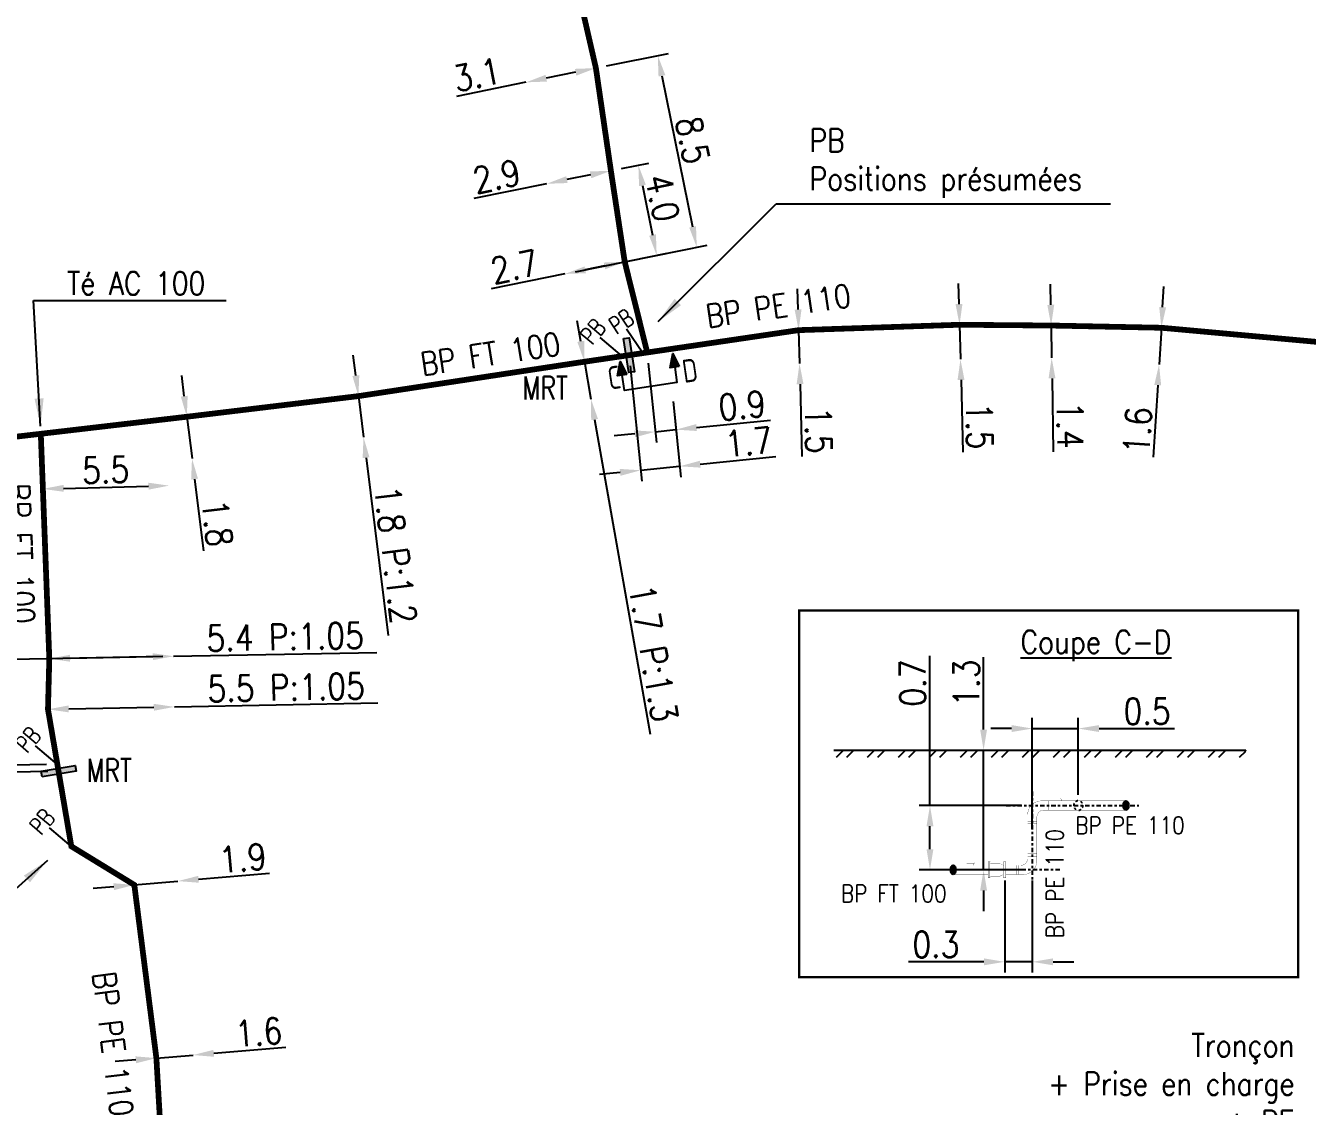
# Model space of a CAD drawing. Header units: millimetres. Extents: x 185000 to 186000, y 127990 to 129010.
# Drawn here: x 185191.4 to 185247.1, y 128113.5 to 128160.5 of the extents above; entities that cross this region are included whole.
import ezdxf
from ezdxf.enums import TextEntityAlignment as Align

# ---------------------------------------------------------------- set-up
doc = ezdxf.new("R2010")
doc.units = ezdxf.units.MM
doc.header["$PDMODE"] = 34
for name, pattern in [('CENTER2', [28.575, 19.05, -3.175, 3.175, -3.175]), ('L_25_FT', [2000, 1000, 1000]), ('L_25_PE', [2000, 1000, 1000])]:
    doc.linetypes.add(name, pattern=pattern)
doc.layers.get('0').update_dxf_attribs({"linetype": 'CONTINUOUS'})
doc.layers.get('DEFPOINTS').update_dxf_attribs({"linetype": 'CONTINUOUS'})
for name, color, linetype in [('L_150', 1, 'CONTINUOUS'), ('L_340', 7, 'CONTINUOUS'), ('L_900', 7, 'CONTINUOUS')]:
    doc.layers.add(name, color=color, linetype=linetype)
doc.styles.add('G_ROMANS', font='ROMANS.SHX', dxfattribs={"width": 0.75})
doc.styles.add('indication', font='isocp.shx', dxfattribs={"width": 0.85})
doc.styles.get("Standard").update_dxf_attribs({"font": 'romans.shx', "width": 0.85})
doc.dimstyles.get("Standard").update_dxf_attribs({"dimtxt": 1.5, "dimasz": 1.2, "dimexe": 0.625, "dimexo": 0.625, "dimgap": 0.25, "dimtad": 1, "dimdec": 1, "dimzin": 0, "dimdsep": 46, "dimtxsty": 'Standard', "dimcen": -0.5, "dimadec": 0, "dimazin": 0, "dimtfac": 1, "dimtdec": 1, "dimtmove": 0, "dimatfit": 3, "dimfxl": 0, "dimtolj": 1, "dimtzin": 0, "dimarcsym": 0})

# ---------------------------------------------------------------- blocks, each defined once
blk = doc.blocks.new('*D1231')
at = {"layer": 'DEFPOINTS', "color": 0, "linetype": 'Continuous', "transparency": 16777216}
for p in [(185198.357, 128143.5), (185198.583, 128141.684), (185198.583, 128141.684)]:
    blk.add_point(p, dxfattribs=at)
at = {"layer": 'L_150', "color": 0, "linetype": 'Continuous', "lineweight": -2, "transparency": 16777216}
for p, q in [((185198.246, 128144.393), (185198.135, 128145.286)), ((185198.357, 128143.5), (185198.583, 128141.684)), ((185198.694, 128140.791), (185199.082, 128137.673))]:
    blk.add_line(p, q, dxfattribs=at)
at = {"layer": 'L_150', "color": 0, "linetype": 'Continuous', "transparency": 16777216}
for points in [[(185198.395, 128144.412), (185198.097, 128144.375), (185198.357, 128143.5)], [(185198.843, 128140.809), (185198.545, 128140.772), (185198.583, 128141.684)]]:
    blk.add_solid(points, dxfattribs=at)
at = {"layer": 'L_150', "color": 0, "linetype": 'Continuous', "transparency": 16777216, "insert": (185199.688, 128138.878), "char_height": 1.125, "attachment_point": 5, "rotation": 277.09}
blk.add_mtext('\\A1;1.8', dxfattribs=at)
blk = doc.blocks.new('*D1232')
at = {"layer": 'DEFPOINTS', "color": 0, "linetype": 'Continuous', "transparency": 16777216}
for p in [(185205.814, 128144.397), (185206.036, 128142.611), (185206.036, 128142.611)]:
    blk.add_point(p, dxfattribs=at)
at = {"layer": 'L_150', "color": 0, "linetype": 'Continuous', "lineweight": -2, "transparency": 16777216}
for p, q in [((185205.703, 128145.29), (185205.592, 128146.183)), ((185205.814, 128144.397), (185206.036, 128142.611)), ((185206.147, 128141.718), (185207.108, 128133.991))]:
    blk.add_line(p, q, dxfattribs=at)
at = {"layer": 'L_150', "color": 0, "linetype": 'Continuous', "transparency": 16777216}
for points in [[(185205.852, 128145.309), (185205.554, 128145.272), (185205.814, 128144.397)], [(185206.296, 128141.736), (185205.998, 128141.699), (185206.036, 128142.611)]]:
    blk.add_solid(points, dxfattribs=at)
at = {"layer": 'L_150', "color": 0, "linetype": 'Continuous', "transparency": 16777216, "insert": (185207.427, 128137.5), "char_height": 1.125, "attachment_point": 5, "rotation": 277.0881}
blk.add_mtext('\\A1;1.8 P:1.2', dxfattribs=at)
blk = doc.blocks.new('*D1233')
at = {"layer": 'DEFPOINTS', "color": 0, "linetype": 'Continuous', "transparency": 16777216}
for p in [(185215.634, 128145.891), (185215.921, 128144.266), (185215.921, 128144.266)]:
    blk.add_point(p, dxfattribs=at)
at = {"layer": 'L_150', "color": 0, "linetype": 'Continuous', "lineweight": -2, "transparency": 16777216}
for p, q in [((185215.478, 128146.777), (185215.321, 128147.663)), ((185215.634, 128145.891), (185215.921, 128144.266)), ((185216.077, 128143.38), (185218.492, 128129.7))]:
    blk.add_line(p, q, dxfattribs=at)
at = {"layer": 'L_150', "color": 0, "linetype": 'Continuous', "transparency": 16777216}
for points in [[(185215.626, 128146.803), (185215.33, 128146.751), (185215.634, 128145.891)], [(185216.225, 128143.406), (185215.93, 128143.354), (185215.921, 128144.266)]]:
    blk.add_solid(points, dxfattribs=at)
at = {"layer": 'L_150', "color": 0, "linetype": 'Continuous', "transparency": 16777216, "insert": (185218.632, 128133.221), "char_height": 1.125, "attachment_point": 5, "rotation": 280.0086}
blk.add_mtext('\\A1;1.7 P:1.3', dxfattribs=at)
blk = doc.blocks.new('*D1234')
at = {"layer": 'DEFPOINTS', "color": 0, "linetype": 'Continuous', "transparency": 16777216}
for p in [(185217.387, 128150.235), (185214.79, 128149.707), (185214.79, 128149.707)]:
    blk.add_point(p, dxfattribs=at)
at = {"layer": 'L_150', "color": 0, "linetype": 'Continuous', "lineweight": -2, "transparency": 16777216}
for p, q in [((185216.505, 128150.056), (185215.672, 128149.886)), ((185214.79, 128149.707), (185211.577, 128149.054))]:
    blk.add_line(p, q, dxfattribs=at)
at = {"layer": 'L_150', "color": 0, "linetype": 'Continuous', "transparency": 16777216}
for points in [[(185216.475, 128150.203), (185216.535, 128149.909), (185217.387, 128150.235)], [(185215.642, 128150.033), (185215.702, 128149.739), (185214.79, 128149.707)]]:
    blk.add_solid(points, dxfattribs=at)
at = {"layer": 'L_150', "color": 0, "linetype": 'Continuous', "transparency": 16777216, "insert": (185212.593, 128150.026), "char_height": 1.125, "attachment_point": 5, "rotation": 11.4884}
blk.add_mtext('\\A1;2.7', dxfattribs=at)
blk = doc.blocks.new('*D1235')
at = {"layer": 'DEFPOINTS', "color": 0, "linetype": 'Continuous', "transparency": 16777216}
for p in [(185216.786, 128154.194), (185218.776, 128150.517), (185214.79, 128149.707)]:
    blk.add_point(p, dxfattribs=at)
at = {"layer": 'L_150', "color": 0, "linetype": 'Continuous', "lineweight": -2, "transparency": 16777216}
for p, q in [((185217.246, 128154.288), (185218.438, 128154.53)), ((185218.158, 128153.555), (185218.596, 128151.399)), ((185215.249, 128149.8), (185219.235, 128150.61))]:
    blk.add_line(p, q, dxfattribs=at)
at = {"layer": 'L_150', "color": 0, "linetype": 'Continuous', "transparency": 16777216}
for points in [[(185218.305, 128153.585), (185218.011, 128153.525), (185217.979, 128154.437)], [(185218.743, 128151.429), (185218.449, 128151.369), (185218.776, 128150.517)]]:
    blk.add_solid(points, dxfattribs=at)
at = {"layer": 'L_150', "color": 0, "linetype": 'Continuous', "transparency": 16777216, "insert": (185219.033, 128153.014), "char_height": 1.125, "attachment_point": 5, "rotation": 281.4884}
blk.add_mtext('\\A1;4.0', dxfattribs=at)
blk = doc.blocks.new('*D1236')
at = {"layer": 'DEFPOINTS', "color": 0, "linetype": 'Continuous', "transparency": 16777216}
for p in [(185216.786, 128154.194), (185213.993, 128153.627), (185213.993, 128153.627)]:
    blk.add_point(p, dxfattribs=at)
at = {"layer": 'L_150', "color": 0, "linetype": 'Continuous', "lineweight": -2, "transparency": 16777216}
for p, q in [((185215.904, 128154.015), (185214.875, 128153.806)), ((185213.993, 128153.627), (185210.825, 128152.983))]:
    blk.add_line(p, q, dxfattribs=at)
at = {"layer": 'L_150', "color": 0, "linetype": 'Continuous', "transparency": 16777216}
for points in [[(185214.845, 128153.953), (185214.905, 128153.659), (185213.993, 128153.627)], [(185215.874, 128154.162), (185215.934, 128153.868), (185216.786, 128154.194)]]:
    blk.add_solid(points, dxfattribs=at)
at = {"layer": 'L_150', "color": 0, "linetype": 'Continuous', "transparency": 16777216, "insert": (185211.819, 128153.95), "char_height": 1.125, "attachment_point": 5, "rotation": 11.4884}
blk.add_mtext('\\A1;2.9', dxfattribs=at)
blk = doc.blocks.new('*D1237')
at = {"layer": 'DEFPOINTS', "color": 0, "linetype": 'Continuous', "transparency": 16777216}
for p in [(185216.135, 128158.654), (185220.517, 128150.871), (185214.79, 128149.707)]:
    blk.add_point(p, dxfattribs=at)
at = {"layer": 'L_150', "color": 0, "linetype": 'Continuous', "lineweight": -2, "transparency": 16777216}
for p, q in [((185216.594, 128158.747), (185219.284, 128159.294)), ((185219.004, 128158.319), (185220.338, 128151.753)), ((185215.249, 128149.8), (185220.977, 128150.964))]:
    blk.add_line(p, q, dxfattribs=at)
at = {"layer": 'L_150', "color": 0, "linetype": 'Continuous', "transparency": 16777216}
for points in [[(185219.151, 128158.349), (185218.857, 128158.289), (185218.824, 128159.201)], [(185220.485, 128151.783), (185220.191, 128151.723), (185220.517, 128150.871)]]:
    blk.add_solid(points, dxfattribs=at)
at = {"layer": 'L_150', "color": 0, "linetype": 'Continuous', "transparency": 16777216, "insert": (185220.339, 128155.516), "char_height": 1.125, "attachment_point": 5, "rotation": 281.4884}
blk.add_mtext('\\A1;8.5', dxfattribs=at)
blk = doc.blocks.new('*D1238')
at = {"layer": 'DEFPOINTS', "color": 0, "linetype": 'Continuous', "transparency": 16777216}
for p in [(185216.135, 128158.654), (185213.097, 128158.037), (185213.097, 128158.037)]:
    blk.add_point(p, dxfattribs=at)
at = {"layer": 'L_150', "color": 0, "linetype": 'Continuous', "lineweight": -2, "transparency": 16777216}
for p, q in [((185215.253, 128158.475), (185213.979, 128158.216)), ((185213.097, 128158.037), (185210.08, 128157.424))]:
    blk.add_line(p, q, dxfattribs=at)
at = {"layer": 'L_150', "color": 0, "linetype": 'Continuous', "transparency": 16777216}
for points in [[(185215.223, 128158.622), (185215.283, 128158.328), (185216.135, 128158.654)], [(185213.949, 128158.363), (185214.009, 128158.069), (185213.097, 128158.037)]]:
    blk.add_solid(points, dxfattribs=at)
at = {"layer": 'L_150', "color": 0, "linetype": 'Continuous', "transparency": 16777216, "insert": (185210.963, 128158.368), "char_height": 1.125, "attachment_point": 5, "rotation": 11.4884}
blk.add_mtext('\\A1;3.1', dxfattribs=at)
blk = doc.blocks.new('*D1250')
at = {"layer": 'DEFPOINTS', "color": 0, "linetype": 'Continuous', "transparency": 16777216}
for p in [(185224.945, 128147.264), (185224.983, 128145.815), (185224.983, 128145.815)]:
    blk.add_point(p, dxfattribs=at)
at = {"layer": 'L_150', "color": 0, "linetype": 'Continuous', "lineweight": -2, "transparency": 16777216}
for p, q in [((185224.921, 128148.164), (185224.897, 128149.064)), ((185224.945, 128147.264), (185224.983, 128145.815)), ((185225.007, 128144.915), (185225.09, 128141.774))]:
    blk.add_line(p, q, dxfattribs=at)
at = {"layer": 'L_150', "color": 0, "linetype": 'Continuous', "transparency": 16777216}
for points in [[(185225.071, 128148.168), (185224.771, 128148.16), (185224.945, 128147.264)], [(185225.157, 128144.919), (185224.857, 128144.911), (185224.983, 128145.815)]]:
    blk.add_solid(points, dxfattribs=at)
at = {"layer": 'L_150', "color": 0, "linetype": 'Continuous', "transparency": 16777216, "insert": (185225.81, 128142.915), "char_height": 1.125, "attachment_point": 5, "rotation": 271.5127}
blk.add_mtext('\\A1;1.5', dxfattribs=at)
blk = doc.blocks.new('*D1252')
at = {"layer": 'DEFPOINTS', "color": 0, "linetype": 'Continuous', "transparency": 16777216}
for p in [(185240.707, 128147.368), (185240.606, 128145.771), (185240.606, 128145.771)]:
    blk.add_point(p, dxfattribs=at)
at = {"layer": 'L_150', "color": 0, "linetype": 'Continuous', "lineweight": -2, "transparency": 16777216}
for p, q in [((185240.763, 128148.266), (185240.82, 128149.164)), ((185240.707, 128147.368), (185240.606, 128145.771)), ((185240.549, 128144.873), (185240.352, 128141.737))]:
    blk.add_line(p, q, dxfattribs=at)
at = {"layer": 'L_150', "color": 0, "linetype": 'Continuous', "transparency": 16777216}
for points in [[(185240.614, 128148.275), (185240.913, 128148.257), (185240.707, 128147.368)], [(185240.4, 128144.882), (185240.699, 128144.863), (185240.606, 128145.771)]]:
    blk.add_solid(points, dxfattribs=at)
at = {"layer": 'L_150', "color": 0, "linetype": 'Continuous', "transparency": 16777216, "insert": (185239.674, 128142.903), "char_height": 1.125, "attachment_point": 5, "rotation": 86.3936}
blk.add_mtext('\\A1;1.6', dxfattribs=at)
blk = doc.blocks.new('*D1253')
at = {"layer": 'DEFPOINTS', "color": 0, "linetype": 'Continuous', "transparency": 16777216}
for p in [(185235.917, 128147.465), (185235.94, 128146.065), (185235.94, 128146.065)]:
    blk.add_point(p, dxfattribs=at)
at = {"layer": 'L_150', "color": 0, "linetype": 'Continuous', "lineweight": -2, "transparency": 16777216}
for p, q in [((185235.902, 128148.365), (185235.888, 128149.265)), ((185235.917, 128147.465), (185235.94, 128146.065)), ((185235.955, 128145.165), (185236.007, 128141.978))]:
    blk.add_line(p, q, dxfattribs=at)
at = {"layer": 'L_150', "color": 0, "linetype": 'Continuous', "transparency": 16777216}
for points in [[(185236.052, 128148.367), (185235.752, 128148.362), (185235.917, 128147.465)], [(185236.105, 128145.168), (185235.805, 128145.163), (185235.94, 128146.065)]]:
    blk.add_solid(points, dxfattribs=at)
at = {"layer": 'L_150', "color": 0, "linetype": 'Continuous', "transparency": 16777216, "insert": (185236.738, 128143.134), "char_height": 1.125, "attachment_point": 5, "rotation": 270.9397}
blk.add_mtext('\\A1;1.4', dxfattribs=at)
blk = doc.blocks.new('*D1254')
at = {"layer": 'DEFPOINTS', "color": 0, "linetype": 'Continuous', "transparency": 16777216}
for p in [(185231.937, 128147.499), (185231.977, 128146), (185231.977, 128146)]:
    blk.add_point(p, dxfattribs=at)
at = {"layer": 'L_150', "color": 0, "linetype": 'Continuous', "lineweight": -2, "transparency": 16777216}
for p, q in [((185231.914, 128148.399), (185231.89, 128149.299)), ((185231.937, 128147.499), (185231.977, 128146)), ((185232.001, 128145.1), (185232.084, 128141.959))]:
    blk.add_line(p, q, dxfattribs=at)
at = {"layer": 'L_150', "color": 0, "linetype": 'Continuous', "transparency": 16777216}
for points in [[(185232.064, 128148.403), (185231.764, 128148.395), (185231.937, 128147.499)], [(185232.151, 128145.104), (185231.851, 128145.096), (185231.977, 128146)]]:
    blk.add_solid(points, dxfattribs=at)
at = {"layer": 'L_150', "color": 0, "linetype": 'Continuous', "transparency": 16777216, "insert": (185232.804, 128143.1), "char_height": 1.125, "attachment_point": 5, "rotation": 271.5127}
blk.add_mtext('\\A1;1.5', dxfattribs=at)
blk = doc.blocks.new('*D1255')
at = {"layer": 'DEFPOINTS', "color": 0, "linetype": 'Continuous', "transparency": 16777216}
for p in [(185218.365, 128146.294), (185219.44, 128144.624), (185219.611, 128142.939)]:
    blk.add_point(p, dxfattribs=at)
at = {"layer": 'L_150', "color": 0, "linetype": 'Continuous', "lineweight": -2, "transparency": 16777216}
for p, q in [((185218.413, 128145.827), (185218.763, 128142.382)), ((185219.487, 128144.158), (185219.659, 128142.473)), ((185220.507, 128143.03), (185223.723, 128143.357)), ((185218.716, 128142.848), (185219.611, 128142.939)), ((185217.821, 128142.757), (185216.925, 128142.666))]:
    blk.add_line(p, q, dxfattribs=at)
at = {"layer": 'L_150', "color": 0, "linetype": 'Continuous', "transparency": 16777216}
for points in [[(185217.805, 128142.906), (185217.836, 128142.608), (185218.716, 128142.848)], [(185220.492, 128143.18), (185220.522, 128142.881), (185219.611, 128142.939)]]:
    blk.add_solid(points, dxfattribs=at)
at = {"layer": 'L_150', "color": 0, "linetype": 'Continuous', "transparency": 16777216, "insert": (185222.487, 128143.986), "char_height": 1.125, "attachment_point": 5, "rotation": 5.8089}
blk.add_mtext('\\A1;0.9', dxfattribs=at)
blk = doc.blocks.new('L_340_13')
at = {"color": 0, "linetype": 'Continuous', "flags": 128}
blk.add_lwpolyline([(0, 0), (0, 1.25)], dxfattribs=at)
at = {"color": 0, "linetype": 'Continuous', "style": 'G_ROMANS', "width": 0.75}
blk.add_text('PB', height=0.75, dxfattribs=at).set_placement((0, 1.663), align=Align.MIDDLE)
at = {"color": 0, "linetype": 'Continuous', "width": 0.75, "flags": 3}
for tag, p in [('DEF_LEG', (0, -10)), ('DEF_COUP', (0, -12.5)), ('DEF_TYPE', (0, -15))]:
    blk.add_attdef(tag, text='', height=1.2, dxfattribs=at).set_placement(p, align=Align.MIDDLE)
blk = doc.blocks.new('*D1256')
at = {"layer": 'DEFPOINTS', "color": 0, "linetype": 'Continuous', "transparency": 16777216}
for p in [(185192.103, 128140.364), (185197.591, 128140.505), (185197.591, 128140.505)]:
    blk.add_point(p, dxfattribs=at)
at = {"layer": 'L_150', "color": 0, "linetype": 'Continuous', "lineweight": -2, "transparency": 16777216}
blk.add_line((185193.003, 128140.387), (185196.691, 128140.482), dxfattribs=at)
at = {"layer": 'L_150', "color": 0, "linetype": 'Continuous', "transparency": 16777216}
for points in [[(185196.687, 128140.632), (185196.695, 128140.332), (185197.591, 128140.505)], [(185192.999, 128140.537), (185193.006, 128140.238), (185192.103, 128140.364)]]:
    blk.add_solid(points, dxfattribs=at)
at = {"layer": 'L_150', "color": 0, "linetype": 'Continuous', "transparency": 16777216, "insert": (185194.828, 128141.184), "char_height": 1.125, "attachment_point": 5, "rotation": 1.4674}
blk.add_mtext('\\A1;5.5', dxfattribs=at)
blk = doc.blocks.new('*D1257')
at = {"layer": 'DEFPOINTS', "color": 0, "linetype": 'Continuous', "transparency": 16777216}
for p in [(185192.382, 128132.984), (185197.781, 128133.088), (185197.781, 128133.088)]:
    blk.add_point(p, dxfattribs=at)
at = {"layer": 'L_150', "color": 0, "linetype": 'Continuous', "lineweight": -2, "transparency": 16777216}
for p, q in [((185193.282, 128133.002), (185196.881, 128133.071)), ((185197.781, 128133.088), (185206.613, 128133.258))]:
    blk.add_line(p, q, dxfattribs=at)
at = {"layer": 'L_150', "color": 0, "linetype": 'Continuous', "transparency": 16777216}
for points in [[(185193.279, 128133.152), (185193.285, 128132.852), (185192.382, 128132.984)], [(185196.878, 128133.221), (185196.884, 128132.921), (185197.781, 128133.088)]]:
    blk.add_solid(points, dxfattribs=at)
at = {"layer": 'L_150', "color": 0, "linetype": 'Continuous', "transparency": 16777216, "insert": (185202.633, 128133.931), "char_height": 1.125, "attachment_point": 5, "rotation": 1.1002}
blk.add_mtext('\\A1;5.4 P:1.05', dxfattribs=at)
blk = doc.blocks.new('*D1258')
at = {"layer": 'DEFPOINTS', "color": 0, "linetype": 'Continuous', "transparency": 16777216}
for p in [(185197.969, 128123.315), (185197.969, 128123.315), (185196.076, 128123.15)]:
    blk.add_point(p, dxfattribs=at)
at = {"layer": 'L_150', "color": 0, "linetype": 'Continuous', "lineweight": -2, "transparency": 16777216}
for p, q in [((185196.076, 128123.15), (185197.969, 128123.315)), ((185198.866, 128123.393), (185201.95, 128123.663)), ((185195.18, 128123.071), (185194.283, 128122.993))]:
    blk.add_line(p, q, dxfattribs=at)
at = {"layer": 'L_150', "color": 0, "linetype": 'Continuous', "transparency": 16777216}
for points in [[(185198.853, 128123.543), (185198.879, 128123.244), (185197.969, 128123.315)], [(185195.167, 128123.221), (185195.193, 128122.922), (185196.076, 128123.15)]]:
    blk.add_solid(points, dxfattribs=at)
at = {"layer": 'L_150', "color": 0, "linetype": 'Continuous', "transparency": 16777216, "insert": (185200.791, 128124.314), "char_height": 1.125, "attachment_point": 5, "rotation": 4.9911}
blk.add_mtext('\\A1;1.9', dxfattribs=at)
blk = doc.blocks.new('*D1259')
at = {"layer": 'DEFPOINTS', "color": 0, "linetype": 'Continuous', "transparency": 16777216}
for p in [(185197.035, 128115.621), (185198.629, 128115.754), (185198.629, 128115.754)]:
    blk.add_point(p, dxfattribs=at)
at = {"layer": 'L_150', "color": 0, "linetype": 'Continuous', "lineweight": -2, "transparency": 16777216}
for p, q in [((185199.526, 128115.829), (185202.657, 128116.09)), ((185196.138, 128115.546), (185195.241, 128115.471)), ((185197.035, 128115.621), (185198.629, 128115.754))]:
    blk.add_line(p, q, dxfattribs=at)
at = {"layer": 'L_150', "color": 0, "linetype": 'Continuous', "transparency": 16777216}
for points in [[(185196.125, 128115.696), (185196.15, 128115.397), (185197.035, 128115.621)], [(185199.513, 128115.978), (185199.538, 128115.679), (185198.629, 128115.754)]]:
    blk.add_solid(points, dxfattribs=at)
at = {"layer": 'L_150', "color": 0, "linetype": 'Continuous', "transparency": 16777216, "insert": (185201.478, 128116.744), "char_height": 1.125, "attachment_point": 5, "rotation": 4.767}
blk.add_mtext('\\A1;1.6', dxfattribs=at)
blk = doc.blocks.new('*D1262')
at = {"layer": 'DEFPOINTS', "color": 0, "linetype": 'Continuous', "transparency": 16777216}
for p in [(185217.573, 128146.177), (185219.44, 128144.624), (185219.774, 128141.346)]:
    blk.add_point(p, dxfattribs=at)
at = {"layer": 'L_340', "color": 0, "linetype": 'Continuous', "lineweight": -2, "transparency": 16777216}
for p, q in [((185217.621, 128145.711), (185218.13, 128140.707)), ((185219.487, 128144.158), (185219.821, 128140.879)), ((185220.669, 128141.437), (185223.96, 128141.772)), ((185218.082, 128141.174), (185219.774, 128141.346)), ((185217.187, 128141.083), (185216.291, 128140.992))]:
    blk.add_line(p, q, dxfattribs=at)
at = {"layer": 'L_340', "color": 0, "linetype": 'Continuous', "transparency": 16777216}
for points in [[(185217.172, 128141.232), (185217.202, 128140.933), (185218.082, 128141.174)], [(185220.654, 128141.586), (185220.684, 128141.288), (185219.774, 128141.346)]]:
    blk.add_solid(points, dxfattribs=at)
at = {"layer": 'L_340', "color": 0, "linetype": 'Continuous', "transparency": 16777216, "insert": (185222.769, 128142.404), "char_height": 1.125, "attachment_point": 5, "rotation": 5.8089}
blk.add_mtext('\\A1;1.7', dxfattribs=at)
blk = doc.blocks.new('L_340_17')
at = {"linetype": 'Continuous'}
blk.add_hatch(color=0, dxfattribs=at).paths.add_polyline_path([(0.125, 0.75), (-0.125, 0.75), (-0.125, -0.75), (0.125, -0.75)])
at = {"color": 0, "linetype": 'Continuous'}
blk.add_lwpolyline([(-0.125, 0.75), (0.125, 0.75), (0.125, -0.75), (-0.125, -0.75)], close=True, dxfattribs=at)
at = {"color": 0, "linetype": 'Continuous', "width": 0.75}
for tag, height, flags, p in [('MRT', 1, 8, (0, 1.884)), ('DEF_LEG', 1.2, 3, (0, -5)), ('DEF_COUP', 1.2, 3, (0, -7.5)), ('DEF_TYPE', 1.2, 3, (0, -10))]:
    blk.add_attdef(tag, text='', height=height, dxfattribs=dict(at, flags=flags)).set_placement(p, align=Align.MIDDLE)
blk = doc.blocks.new('*D1263')
at = {"layer": 'DEFPOINTS', "color": 0, "linetype": 'Continuous', "transparency": 16777216}
for p in [(185192.324, 128130.783), (185197.823, 128130.888), (185197.823, 128130.888)]:
    blk.add_point(p, dxfattribs=at)
at = {"layer": 'L_150', "color": 0, "linetype": 'Continuous', "lineweight": -2, "transparency": 16777216}
for p, q in [((185193.224, 128130.8), (185196.923, 128130.871)), ((185197.823, 128130.888), (185206.656, 128131.058))]:
    blk.add_line(p, q, dxfattribs=at)
at = {"layer": 'L_150', "color": 0, "linetype": 'Continuous', "transparency": 16777216}
for points in [[(185193.221, 128130.95), (185193.227, 128130.65), (185192.324, 128130.783)], [(185196.921, 128131.021), (185196.926, 128130.721), (185197.823, 128130.888)]]:
    blk.add_solid(points, dxfattribs=at)
at = {"layer": 'L_150', "color": 0, "linetype": 'Continuous', "transparency": 16777216, "insert": (185202.675, 128131.732), "char_height": 1.125, "attachment_point": 5, "rotation": 1.102}
blk.add_mtext('\\A1;5.5 P:1.05', dxfattribs=at)
blk = doc.blocks.new('*D1264')
at = {"layer": 'DEFPOINTS', "color": 0, "linetype": 'Continuous', "transparency": 16777216}
for p in [(185189.001, 128132.919), (185197.781, 128133.088), (185192.732, 128128.39)]:
    blk.add_point(p, dxfattribs=at)
at = {"layer": 'L_340', "color": 0, "linetype": 'Continuous', "lineweight": -2, "transparency": 16777216}
for p, q in [((185189.001, 128132.919), (185188.938, 128136.197)), ((185197.312, 128133.079), (185188.532, 128132.91)), ((185189.072, 128129.22), (185189.018, 128132.019)), ((185192.263, 128128.381), (185188.621, 128128.311))]:
    blk.add_line(p, q, dxfattribs=at)
at = {"layer": 'L_340', "color": 0, "linetype": 'Continuous', "transparency": 16777216}
for points in [[(185189.168, 128132.022), (185188.868, 128132.016), (185189.001, 128132.919)], [(185189.222, 128129.223), (185188.922, 128129.217), (185189.089, 128128.32)]]:
    blk.add_solid(points, dxfattribs=at)
at = {"layer": 'L_340', "color": 0, "linetype": 'Continuous', "transparency": 16777216, "insert": (185189.711, 128135.022), "char_height": 1.125, "attachment_point": 5, "rotation": 271.102}
blk.add_mtext('\\A1;4.6', dxfattribs=at)
blk = doc.blocks.new('*D1265')
at = {"layer": 'DEFPOINTS', "color": 0, "linetype": 'Continuous', "transparency": 16777216}
for p in [(185187.287, 128132.886), (185197.781, 128133.088), (185192.783, 128128.091)]:
    blk.add_point(p, dxfattribs=at)
at = {"layer": 'L_340', "color": 0, "linetype": 'Continuous', "lineweight": -2, "transparency": 16777216}
for p, q in [((185187.287, 128132.886), (185187.225, 128136.119)), ((185197.312, 128133.079), (185186.819, 128132.877)), ((185187.364, 128128.887), (185187.305, 128131.986)), ((185192.314, 128128.082), (185186.913, 128127.978))]:
    blk.add_line(p, q, dxfattribs=at)
at = {"layer": 'L_340', "color": 0, "linetype": 'Continuous', "transparency": 16777216}
for points in [[(185187.455, 128131.989), (185187.155, 128131.983), (185187.287, 128132.886)], [(185187.514, 128128.89), (185187.214, 128128.884), (185187.382, 128127.987)]]:
    blk.add_solid(points, dxfattribs=at)
at = {"layer": 'L_340', "color": 0, "linetype": 'Continuous', "transparency": 16777216, "insert": (185187.997, 128134.967), "char_height": 1.125, "attachment_point": 5, "rotation": 271.102}
blk.add_mtext('\\A1;4.9', dxfattribs=at)
blk = doc.blocks.new('*D1355')
at = {"layer": 'DEFPOINTS', "color": 0, "linetype": 'Continuous', "transparency": 16777216}
for p in [(185235.099, 128129.946), (185237.099, 128126.602), (185235.099, 128125.108)]:
    blk.add_point(p, dxfattribs=at)
at = {"layer": 'L_900', "color": 0, "linetype": 'Continuous', "lineweight": -2, "transparency": 16777216}
for p, q in [((185235.099, 128125.577), (185235.099, 128130.414)), ((185237.099, 128127.071), (185237.099, 128130.414)), ((185234.199, 128129.946), (185233.299, 128129.946)), ((185235.099, 128129.946), (185237.099, 128129.946)), ((185237.999, 128129.946), (185241.278, 128129.946))]:
    blk.add_line(p, q, dxfattribs=at)
at = {"layer": 'L_900', "color": 0, "linetype": 'Continuous', "transparency": 16777216}
for points in [[(185234.199, 128130.096), (185234.199, 128129.796), (185235.099, 128129.946)], [(185237.999, 128130.096), (185237.999, 128129.796), (185237.099, 128129.946)]]:
    blk.add_solid(points, dxfattribs=at)
at = {"layer": 'L_900', "color": 0, "linetype": 'Continuous', "transparency": 16777216, "insert": (185240.089, 128130.696), "char_height": 1.125, "attachment_point": 5}
blk.add_mtext('\\A1;0.5', dxfattribs=at)
blk = doc.blocks.new('*D1356')
at = {"layer": 'DEFPOINTS', "color": 0, "linetype": 'Continuous', "transparency": 16777216}
for p in [(185233.899, 128123.802), (185235.099, 128123.802), (185235.099, 128119.805)]:
    blk.add_point(p, dxfattribs=at)
at = {"layer": 'L_900', "color": 0, "linetype": 'Continuous', "lineweight": -2, "transparency": 16777216}
for p, q in [((185233.899, 128123.334), (185233.899, 128119.336)), ((185235.099, 128123.334), (185235.099, 128119.336)), ((185232.999, 128119.805), (185229.721, 128119.805)), ((185235.099, 128119.805), (185233.899, 128119.805)), ((185235.999, 128119.805), (185236.899, 128119.805))]:
    blk.add_line(p, q, dxfattribs=at)
at = {"layer": 'L_900', "color": 0, "linetype": 'Continuous', "transparency": 16777216}
for points in [[(185232.999, 128119.955), (185232.999, 128119.655), (185233.899, 128119.805)], [(185235.999, 128119.955), (185235.999, 128119.655), (185235.099, 128119.805)]]:
    blk.add_solid(points, dxfattribs=at)
at = {"layer": 'L_900', "color": 0, "linetype": 'Continuous', "transparency": 16777216, "insert": (185230.91, 128120.555), "char_height": 1.125, "attachment_point": 5}
blk.add_mtext('\\A1;0.3', dxfattribs=at)
blk = doc.blocks.new('*D1357')
at = {"layer": 'DEFPOINTS', "color": 0, "linetype": 'Continuous', "transparency": 16777216}
for p in [(185230.652, 128126.602), (185235.099, 128126.602), (185235.099, 128123.802)]:
    blk.add_point(p, dxfattribs=at)
at = {"layer": 'L_900', "color": 0, "linetype": 'Continuous', "lineweight": -2, "transparency": 16777216}
for p, q in [((185230.652, 128126.602), (185230.652, 128133.113)), ((185234.631, 128126.602), (185230.183, 128126.602)), ((185230.652, 128124.702), (185230.652, 128125.702)), ((185234.631, 128123.802), (185230.183, 128123.802))]:
    blk.add_line(p, q, dxfattribs=at)
at = {"layer": 'L_900', "color": 0, "linetype": 'Continuous', "transparency": 16777216}
for points in [[(185230.502, 128125.702), (185230.802, 128125.702), (185230.652, 128126.602)], [(185230.502, 128124.702), (185230.802, 128124.702), (185230.652, 128123.802)]]:
    blk.add_solid(points, dxfattribs=at)
at = {"layer": 'L_900', "color": 0, "linetype": 'Continuous', "transparency": 16777216, "insert": (185229.902, 128131.923), "char_height": 1.125, "attachment_point": 5, "rotation": 90}
blk.add_mtext('\\A1;0.7', dxfattribs=at)
blk = doc.blocks.new('*D1358')
at = {"layer": 'DEFPOINTS', "color": 0, "linetype": 'Continuous', "transparency": 16777216}
for p in [(185232.982, 128129.002), (185232.982, 128129.002), (185232.982, 128123.802)]:
    blk.add_point(p, dxfattribs=at)
at = {"layer": 'L_900', "color": 0, "linetype": 'Continuous', "lineweight": -2, "transparency": 16777216}
for p, q in [((185232.982, 128129.902), (185232.982, 128133.044)), ((185232.982, 128123.802), (185232.982, 128129.002)), ((185232.982, 128122.902), (185232.982, 128122.002))]:
    blk.add_line(p, q, dxfattribs=at)
at = {"layer": 'L_900', "color": 0, "linetype": 'Continuous', "transparency": 16777216}
for points in [[(185232.832, 128129.902), (185233.132, 128129.902), (185232.982, 128129.002)], [(185232.832, 128122.902), (185233.132, 128122.902), (185232.982, 128123.802)]]:
    blk.add_solid(points, dxfattribs=at)
at = {"layer": 'L_900', "color": 0, "linetype": 'Continuous', "transparency": 16777216, "insert": (185232.232, 128131.923), "char_height": 1.125, "attachment_point": 5, "rotation": 90}
blk.add_mtext('\\A1;1.3', dxfattribs=at)

msp = doc.modelspace()

# ---------------------------------------------------------------- hatches: boundary and pattern name
at = {"layer": 'L_900'}
h = msp.add_hatch(color=256, dxfattribs=at)
h.dxf.hatch_style = 1
h.paths.add_polyline_path([(185219.758, 128145.679), (185219.472, 128146.243), (185219.362, 128145.621)])
h = msp.add_hatch(color=256, dxfattribs=at)
h.dxf.hatch_style = 1
h.paths.add_polyline_path([(185217.473, 128145.342), (185217.188, 128145.906), (185217.077, 128145.284)])
h = msp.add_hatch(dxfattribs=at)
h.set_pattern_fill('ANSI32', color=256, scale=0.1)
h.set_pattern_definition([(45, (-185299.74, -128688.7322), (-0.673519209, 0.673519209), []), (45, (-185299.291, -128688.7322), (-0.673519209, 0.673519209), [])])
h.paths.add_polyline_path([(185244.375, 128129.002), (185226.477, 128129.002), (185226.477, 128128.702), (185244.375, 128128.702)])
h = msp.add_hatch(color=256, dxfattribs=at)
h.dxf.hatch_style = 1
edge = h.paths.add_edge_path()
edge.add_ellipse((185239.17, 128126.602), major_axis=(0, -0.2), ratio=0.553939, start_angle=90, end_angle=270)
edge.add_line((185239.059, 128126.602), (185239.281, 128126.602))
h = msp.add_hatch(color=256, dxfattribs=at)
h.dxf.hatch_style = 1
edge = h.paths.add_edge_path()
edge.add_ellipse((185239.17, 128126.602), major_axis=(0, -0.2), ratio=0.553939, start_angle=270, end_angle=450)
edge.add_line((185239.281, 128126.602), (185239.059, 128126.602))
h = msp.add_hatch(color=256, dxfattribs=at)
h.dxf.hatch_style = 1
edge = h.paths.add_edge_path()
edge.add_ellipse((185231.666, 128123.802), major_axis=(0, -0.2), ratio=0.553939, start_angle=90, end_angle=180)
edge.add_ellipse((185231.666, 128123.802), major_axis=(0, -0.2), ratio=0.553939, start_angle=180, end_angle=270)
edge.add_line((185231.556, 128123.802), (185231.777, 128123.802))
h = msp.add_hatch(color=256, dxfattribs=at)
h.dxf.hatch_style = 1
edge = h.paths.add_edge_path()
edge.add_ellipse((185231.666, 128123.802), major_axis=(0, -0.2), ratio=0.553939, start_angle=0, end_angle=90)
edge.add_line((185231.777, 128123.802), (185231.556, 128123.802))
edge.add_ellipse((185231.666, 128123.802), major_axis=(0, -0.2), ratio=0.553939, start_angle=270, end_angle=360)

# ---------------------------------------------------------------- linework, layer by layer
at = {"layer": 'L_150', "linetype": 'L_25_PE', "const_width": 0.25, "flags": 128}
msp.add_lwpolyline([(185218.365, 128146.294), (185217.387, 128150.235), (185216.786, 128154.194), (185216.135, 128158.654), (185214.611, 128165.292), (185213.614, 128171.069), (185213.08, 128174.743), (185215.59, 128177.814), (185215.549, 128180.982), (185219.268, 128181.524), (185224.693, 128182.07), (185232.581, 128182.49), (185241.796, 128183.409), (185256.781, 128184.766), (185256.781, 128184.766), (185259.345, 128185.31), (185259.763, 128185.399), (185259.718, 128185.623), (185259.519, 128186.609), (185259.339, 128187.497), (185258.488, 128191.705), (185257.062, 128202.566), (185256.139, 128208.105), (185255.979, 128209.07, 0.259539), (185255.827, 128209.261), (185255.209, 128209.515)], format="xyb", dxfattribs=at)
at = {"layer": 'L_150', "linetype": 'L_25_PE', "ltscale": 0.5, "const_width": 0.25, "flags": 128}
for points in [[(185217.573, 128146.177), (185218.168, 128146.265), (185218.365, 128146.294), (185224.945, 128147.264), (185231.937, 128147.499), (185235.917, 128147.465), (185240.707, 128147.368), (185249.32, 128146.586), (185253.953, 128145.726), (185256.938, 128144.912), (185258.562, 128144.469), (185259.186, 128144.27), (185259.967, 128143.071), (185260.402, 128142.081), (185261.448, 128139.266), (185261.934, 128137.957), (185262.214, 128137.204), (185262.322, 128136.914)], [(185192.783, 128128.091), (185193.339, 128124.826), (185196.076, 128123.15), (185197.035, 128115.621), (185197.483, 128107.837), (185198.3, 128100.848), (185199.527, 128090.604), (185200.75, 128084.354), (185201.239, 128081.858)]]:
    msp.add_lwpolyline(points, dxfattribs=at)
at = {"layer": 'L_150', "linetype": 'L_25_FT', "const_width": 0.25, "flags": 128}
for points in [[(185217.573, 128146.177), (185217.277, 128146.133), (185215.634, 128145.891), (185205.814, 128144.397), (185198.357, 128143.5), (185192.012, 128142.759), (185185.957, 128142.053), (185164.904, 128141.225), (185155.677, 128141.524)], [(185192.783, 128128.091), (185192.732, 128128.39), (185192.324, 128130.783), (185192.382, 128132.984), (185192.103, 128140.364), (185192.012, 128142.759)]]:
    msp.add_lwpolyline(points, dxfattribs=at)
at = {"layer": 'L_900', "flags": 128}
for points in [[(185219.758, 128145.679), (185219.362, 128145.621), (185219.472, 128146.243)], [(185217.473, 128145.342), (185217.077, 128145.284), (185217.188, 128145.906)]]:
    msp.add_lwpolyline(points, close=True, dxfattribs=at)
for points in [[(185219.56, 128145.65), (185219.658, 128144.985), (185219.658, 128144.985), (185217.374, 128144.647), (185217.275, 128145.313)], [(185226.477, 128129.002), (185244.375, 128129.002), (185244.375, 128129.002), (185244.375, 128129.002)]]:
    msp.add_lwpolyline(points, dxfattribs=at)
at = {"layer": 'L_900', "const_width": 0.1}
msp.add_lwpolyline([(185224.972, 128135.074), (185246.65, 128135.074), (185246.65, 128119.141), (185224.972, 128119.141)], close=True, dxfattribs=at)
at = {"layer": 'L_900', "linetype": 'CENTER2', "ltscale": 0.01, "flags": 128}
for points in [[(185235.099, 128127.213), (185235.099, 128123.004)], [(185233.963, 128126.602), (185239.73, 128126.602)], [(185236.294, 128123.802), (185231.748, 128123.802)]]:
    msp.add_lwpolyline(points, dxfattribs=at)
at = {"layer": 'L_900', "const_width": 0.01, "flags": 128}
for points in [[(185239.17, 128126.802), (185235.499, 128126.802, 0.414214), (185234.899, 128126.202), (185234.899, 128124.302, -0.414214), (185234.599, 128124.002), (185233.949, 128124.002)], [(185239.17, 128126.402), (185235.599, 128126.402, 0.414214), (185235.299, 128126.102), (185235.299, 128124.202, -0.414214), (185234.699, 128123.602), (185233.949, 128123.602)]]:
    msp.add_lwpolyline(points, format="xyb", dxfattribs=at)
for points in [[(185235.799, 128126.402), (185235.799, 128126.802)], [(185235.899, 128126.402), (185235.899, 128126.802)], [(185236.378, 128126.884), (185236.378, 128126.802), (185236.621, 128126.802), (185236.621, 128126.884)], [(185235.299, 128125.901), (185234.899, 128125.901)], [(185235.299, 128125.801), (185234.899, 128125.801)], [(185234.899, 128124.502), (185235.299, 128124.502)], [(185233.177, 128124.002), (185231.666, 128124.002)], [(185232.29, 128124.084), (185232.29, 128124.002), (185232.533, 128124.002), (185232.533, 128124.084)], [(185233.227, 128124.148), (185233.227, 128123.452)], [(185233.277, 128124.076), (185233.692, 128124.076)], [(185233.692, 128124.076), (185233.849, 128124.002)], [(185233.899, 128124.15), (185233.899, 128123.455)], [(185234.399, 128124.002), (185234.399, 128123.602)], [(185234.499, 128124.002), (185234.499, 128123.602)], [(185234.899, 128124.402), (185235.299, 128124.402)], [(185233.177, 128123.602), (185231.666, 128123.602)], [(185233.277, 128123.529), (185233.692, 128123.529)], [(185233.692, 128123.529), (185233.849, 128123.602)]]:
    msp.add_lwpolyline(points, dxfattribs=at)
for points in [[(185236.663, 128126.914), (185236.336, 128126.914), (185236.336, 128126.884), (185236.663, 128126.884)], [(185232.575, 128124.114), (185232.248, 128124.114), (185232.248, 128124.084), (185232.575, 128124.084)], [(185233.277, 128124.148), (185233.277, 128123.452), (185233.177, 128123.452), (185233.177, 128124.148)], [(185233.949, 128124.15), (185233.949, 128123.455), (185233.849, 128123.455), (185233.849, 128124.15)]]:
    msp.add_lwpolyline(points, close=True, dxfattribs=at)
at = {"layer": 'L_900', "linetype": 'CENTER2', "ltscale": 0.005, "flags": 128}
for points in [[(185237.072, 128126.802, 0.872908), (185237.072, 128126.402, 0.872908)], [(185237.127, 128126.402, 0.872908), (185237.127, 128126.802)]]:
    msp.add_lwpolyline(points, format="xyb", dxfattribs=at)
at = {"layer": 'L_900'}
for centre in [(185239.17, 128126.602), (185231.666, 128123.802)]:
    msp.add_ellipse(centre, major_axis=(0, -0.2), ratio=0.553939, dxfattribs=at)

# ---------------------------------------------------------------- block references
at = {"layer": 'L_340'}
for p, rotation in [((185218.168, 128146.265), 33.94459726910782), ((185217.277, 128146.133), 49.75141101788303), ((185192.732, 128128.39), 49.75141101788303), ((185193.339, 128124.826), 49.75141101788303)]:
    msp.add_blockref('L_340_13', p, dxfattribs=dict(at, rotation=rotation))
ref = msp.add_blockref('L_340_17', (185217.573, 128146.177), dxfattribs=dict(at, rotation=8.392484207686568))
ref.add_attrib('MRT', 'MRT', dxfattribs={"layer": '0', "color": 0, "linetype": 'Continuous', "height": 1, "width": 0.75}).set_placement((185213.934, 128144.754), align=Align.MIDDLE)
ref = msp.add_blockref('L_340_17', (185192.783, 128128.091), dxfattribs=dict(at, rotation=99.66824605182212))
ref.add_attrib('MRT', 'MRT', dxfattribs={"layer": '0', "color": 0, "linetype": 'Continuous', "height": 1, "width": 0.75}).set_placement((185194.988, 128128.126), align=Align.MIDDLE)

# ---------------------------------------------------------------- texts
at = {"layer": 'L_150', "linetype": 'Continuous', "width": 0.85}
for s, rotation, p in [('BP PE 110', 8.3925, (185224.063, 128148.321)), ('BP FT 100', 8.6482, (185211.549, 128146.233)), ('BP FT 100', 272.1665, (185191.134, 128137.553)), ('BP PE 110', 277.2542, (185195.145, 128116.236))]:
    msp.add_text(s, height=1, rotation=rotation, dxfattribs=at).set_placement(p, align=Align.MIDDLE)
at = {"layer": 'L_150', "linetype": 'Continuous', "char_height": 1}
for s, insert, attachment_point in [('Té AC 100', (185193.15, 128149.299), 4), ('Tronçon\\P+ Prise en charge\\P+ RE\\PPositions présumées\\P ', (185246.496, 128112.67), 6)]:
    msp.add_mtext(s, dxfattribs=dict(at, insert=insert, attachment_point=attachment_point))
at = {"layer": 'L_340', "linetype": 'Continuous', "insert": (185225.422, 128154.51), "char_height": 1, "attachment_point": 4}
msp.add_mtext('PB\\PPositions présumées', dxfattribs=at)
at = {"layer": 'L_900', "linetype": 'Continuous', "width": 0.85}
for s, p in [('BP PE 110', (185239.345, 128125.739)), ('BP FT 100', (185229.079, 128122.774))]:
    msp.add_text(s, height=0.75, dxfattribs=at).set_placement(p, align=Align.MIDDLE)
msp.add_text('BP PE 110', height=0.75, rotation=90, dxfattribs=at).set_placement((185236.074, 128123.206), align=Align.MIDDLE)
at = {"layer": 'L_900', "char_height": 1, "attachment_point": 1, "rotation": 8.3925, "style": 'indication'}
for s, insert, width in [('C', (185216.582, 128145.658), 1.62647), ('D', (185219.825, 128145.956), 1.30558)]:
    msp.add_mtext(s, dxfattribs=dict(at, insert=insert, width=width))
at = {"layer": 'L_900', "insert": (185234.587, 128134.215), "char_height": 1, "attachment_point": 1}
msp.add_mtext_dynamic_manual_height_columns('{\\LCoupe C-D}', width=8.61158, gutter_width=5, heights=[0], dxfattribs=at)

# ---------------------------------------------------------------- dimensions: what is measured, and where the dimension line sits
at = {"layer": 'L_150', "linetype": 'Continuous'}
for base, p1, p2, angle, override, picture, middle in [((185213.097, 128158.037), (185216.135, 128158.654), (185213.097, 128158.037), 11.4884, {"dimscale": 0.75}, '*D1238', (185211.112, 128157.633)), ((185220.517, 128150.871), (185216.135, 128158.654), (185214.79, 128149.707), 101.4884, {"dimscale": 0.75, "dimatfit": 0}, '*D1237', (185219.604, 128155.366)), ((185213.993, 128153.627), (185216.786, 128154.194), (185213.993, 128153.627), 11.4884, {"dimscale": 0.75}, '*D1236', (185211.968, 128153.215)), ((185218.776, 128150.517), (185216.786, 128154.194), (185214.79, 128149.707), 101.4884, {"dimscale": 0.75, "dimatfit": 0}, '*D1235', (185218.298, 128152.865)), ((185214.79, 128149.707), (185217.387, 128150.235), (185214.79, 128149.707), 11.4884, {"dimscale": 0.75}, '*D1234', (185212.743, 128149.291)), ((185224.983, 128145.815), (185224.9447, 128147.2645), (185224.983, 128145.815), 91.5127, {"dimscale": 0.75, "dimatfit": 0}, '*D1250', (185225.0601, 128142.895)), ((185231.977, 128146), (185231.937, 128147.499), (185231.977, 128146), 91.5127, {"dimscale": 0.75, "dimatfit": 0}, '*D1254', (185232.054, 128143.08)), ((185235.94, 128146.065), (185235.917, 128147.465), (185235.94, 128146.065), 90.9397, {"dimscale": 0.75, "dimatfit": 0}, '*D1253', (185235.988, 128143.122)), ((185240.606, 128145.771), (185240.707, 128147.368), (185240.606, 128145.771), 86.3936, {"dimscale": 0.75, "dimatfit": 0}, '*D1252', (185240.422, 128142.856)), ((185219.611, 128142.939), (185218.365, 128146.294), (185219.44, 128144.624), 185.8089, {"dimscale": 0.75, "dimatfit": 0}, '*D1255', (185222.563, 128143.239)), ((185198.583, 128141.684), (185198.357, 128143.5), (185198.583, 128141.684), 97.09, {"dimscale": 0.75, "dimlfac": 1, "dimlunit": 2, "dimatfit": 0}, '*D1231', (185198.944, 128138.785)), ((185197.969, 128123.315), (185196.076, 128123.15), (185197.969, 128123.315), 184.9911, {"dimscale": 0.75, "dimlfac": 1, "dimlunit": 2, "dimatfit": 0}, '*D1258', (185200.856, 128123.567)), ((185198.629, 128115.754), (185197.035, 128115.621), (185198.629, 128115.754), 184.767, {"dimscale": 0.75, "dimlfac": 1, "dimlunit": 2, "dimatfit": 0}, '*D1259', (185201.54, 128115.997))]:
    dim = msp.add_linear_dim(base=base, p1=p1, p2=p2, angle=angle, dimstyle='Standard', override=override, dxfattribs=at)
    dim.commit()
    dim.dimension.update_dxf_attribs({"geometry": picture, "text_midpoint": middle, "dimtype": 160})
for base, p1, p2, angle, text, override, picture, middle in [((185215.921, 128144.266), (185215.63424, 128145.89089), (185215.921, 128144.266), 100.00864, '<> P:1.3', {"dimscale": 0.75, "dimatfit": 0}, '*D1233', (185217.8933, 128133.09041)), ((185206.036, 128142.611), (185205.814, 128144.397), (185206.036, 128142.611), 97.0881, '<> P:1.2', {"dimscale": 0.75, "dimatfit": 0}, '*D1232', (185206.683, 128137.408)), ((185197.781, 128133.088), (185192.382, 128132.984), (185197.781, 128133.088), 181.1002, '<> P:1.05', {"dimscale": 0.75}, '*D1257', (185202.647, 128133.181)), ((185197.823, 128130.888), (185192.324, 128130.783), (185197.823, 128130.888), 181.102, '<> P:1.05', {"dimscale": 0.75}, '*D1263', (185202.689, 128130.982))]:
    dim = msp.add_linear_dim(base=base, p1=p1, p2=p2, angle=angle, text=text, dimstyle='Standard', override=override, dxfattribs=at)
    dim.commit()
    dim.dimension.update_dxf_attribs({"geometry": picture, "text_midpoint": middle, "dimtype": 160})
dim = msp.add_linear_dim(base=(185197.591, 128140.505), p1=(185192.103, 128140.364), p2=(185197.591, 128140.505), angle=181.4674, dimstyle='Standard', override={"dimscale": 0.75, "dimlfac": 1, "dimlunit": 2, "dimatfit": 0}, dxfattribs=at)
dim.commit()
dim.dimension.update_dxf_attribs({"geometry": '*D1256', "text_midpoint": (185194.828, 128141.184)})
at = {"layer": 'L_340', "linetype": 'Continuous'}
for base, p1, p2, angle, override, picture, middle in [((185219.774, 128141.346), (185217.573, 128146.177), (185219.44, 128144.624), 185.8089, {"dimscale": 0.75, "dimatfit": 0}, '*D1262', (185222.845, 128141.658)), ((185187.287, 128132.886), (185192.783, 128128.091), (185197.781, 128133.088), 271.102, {"dimscale": 0.75}, '*D1265', (185187.248, 128134.952)), ((185189.001, 128132.919), (185192.732, 128128.39), (185197.781, 128133.088), 271.102, {"dimscale": 0.75}, '*D1264', (185188.961, 128135.008))]:
    dim = msp.add_linear_dim(base=base, p1=p1, p2=p2, angle=angle, dimstyle='Standard', override=override, dxfattribs=at)
    dim.commit()
    dim.dimension.update_dxf_attribs({"geometry": picture, "text_midpoint": middle, "dimtype": 160})
at = {"layer": 'L_900', "linetype": 'Continuous'}
for base, p1, p2, angle, text, override, picture, middle in [((185230.652, 128126.602), (185235.099, 128123.802), (185235.099, 128126.602), 270, '0.7', {"dimscale": 0.75}, '*D1357', (185230.652, 128131.923)), ((185232.982, 128129.002), (185232.982, 128123.802), (185232.982, 128129.002), 270, '1.3', {"dimscale": 0.75, "dimatfit": 0}, '*D1358', (185232.982, 128131.923)), ((185235.099, 128119.805), (185233.899, 128123.802), (185235.099, 128123.802), 180, '0.3', {"dimscale": 0.75}, '*D1356', (185230.91, 128119.805))]:
    dim = msp.add_linear_dim(base=base, p1=p1, p2=p2, angle=angle, text=text, dimstyle='Standard', override=override, dxfattribs=at)
    dim.commit()
    dim.dimension.update_dxf_attribs({"geometry": picture, "text_midpoint": middle, "dimtype": 160})
dim = msp.add_linear_dim(base=(185235.099, 128129.946), p1=(185237.099, 128126.602), p2=(185235.099, 128125.108), text='0.5', dimstyle='Standard', override={"dimscale": 0.75}, dxfattribs=at)
dim.commit()
dim.dimension.update_dxf_attribs({"geometry": '*D1355', "text_midpoint": (185240.089, 128129.946), "dimtype": 160})

# ---------------------------------------------------------------- leaders
at = {"layer": 'L_150', "linetype": 'Continuous', "annotation_type": 0, "has_hookline": 1}
for points, hookline_direction, text_width in [([(185192.004, 128143.091), (185191.7, 128148.549), (185192.9, 128148.549)], 0, 6.921), ([(185192.303, 128124.21), (185180.561, 128113.694), (185179.361, 128113.694)], 1, 16.19)]:
    msp.add_leader(points, dimstyle='Standard', dxfattribs=dict(at, hookline_direction=hookline_direction, text_width=text_width))
at = {"layer": 'L_340', "linetype": 'Continuous', "annotation_type": 0, "has_hookline": 1, "hookline_direction": 0, "text_width": 13.074}
msp.add_leader([(185218.844, 128147.639), (185223.972, 128152.76), (185225.172, 128152.76)], dimstyle='Standard', dxfattribs=at)

doc.saveas('drawing.dxf')
